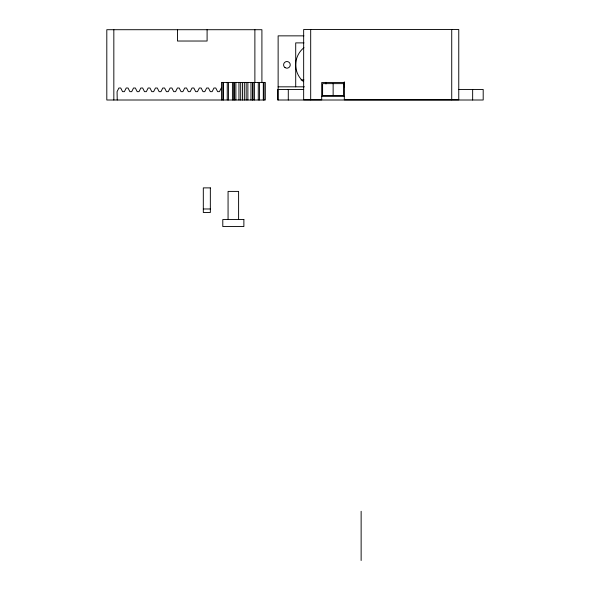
<?xml version="1.0" encoding="UTF-8"?>
<svg xmlns="http://www.w3.org/2000/svg" width="590" height="590" viewBox="0 0 590 590"><rect width="100%" height="100%" fill="white"/><g stroke="black" fill="none" stroke-linecap="round" stroke-linejoin="round"><path stroke-width="0.89" d="M221.265 88.006L219.436 91.657L217.607 91.657L215.778 88.006L213.949 88.006L212.127 91.657L210.298 91.657L208.469 88.006L206.64 88.006L204.811 91.657L202.982 91.657L201.153 88.006L199.332 88.006L197.503 91.657L195.674 91.657L193.844 88.006L192.016 88.006L190.186 91.657L188.365 91.657L186.536 88.006L184.707 88.006L182.878 91.657L181.049 91.657L179.22 88.006L177.391 88.006L175.569 91.657L173.74 91.657L171.911 88.006L170.082 88.006L168.253 91.657L166.424 91.657L164.595 88.006L162.774 88.006L160.945 91.657L159.116 91.657L157.287 88.006L155.458 88.006L153.629 91.657L151.8 91.657L149.978 88.006L148.149 88.006L146.32 91.657L144.491 91.657L142.662 88.006L140.833 88.006L139.011 91.657L137.182 91.657L135.353 88.006L133.524 88.006L131.695 91.657L129.866 91.657L128.037 88.006L126.216 88.006L124.387 91.657L122.558 91.657L120.729 88.006L118.9 88.006L117.071 91.657L117.233 100.005M303.909 35.857L278.133 35.857L278.133 100.005M303.975 42.886L295.708 42.886L295.708 86.826M301.011 79.908L303.909 79.908M344.324 82.534L321.697 82.534L321.697 99.806L303.658 99.806L303.658 29.5L458.762 29.5L458.762 99.806L344.324 99.806L344.272 82.143M278.133 86.826L304.396 86.826M303.717 89.459L277.743 89.459L277.743 100.005L483.195 100.005L483.195 89.459L458.932 89.459M321.749 96.295L344.272 96.295M203.314 208.978L210.342 208.978M472.649 89.459L472.649 100.005M451.726 29.5L451.726 99.806M361.132 511.287L361.132 560.5M344.435 82.04L344.435 86.826M343.557 82.305L343.557 83.972M333.136 83.625L333.136 95.624M325.982 82.305L325.982 83.972M310.687 29.5L310.687 99.806M288.289 89.459L288.289 100.005M264.01 82.43L264.01 100.005M263.31 82.43L263.31 100.005M261.908 82.659L261.908 29.707L106.805 29.707L106.805 100.005L265.308 100.005L265.308 82.43L221.442 82.43L221.442 100.005M259.563 82.43L259.563 100.005M258.272 82.43L258.272 100.005M254.88 29.707L254.88 82.659M254.393 82.43L254.393 100.005M252.948 82.43L252.948 100.005M252.66 82.43L252.66 100.005M250.971 82.43L250.971 100.005M247.881 82.43L247.881 100.005M246.17 82.43L246.17 100.005M244.341 82.43L244.341 100.005M242.512 82.43L242.512 100.005M240.683 82.43L240.683 100.005M238.957 82.43L238.957 100.005M238.603 219.524L238.603 191.403L228.065 191.403L228.065 219.524M235.875 82.43L235.875 100.005M234.186 82.43L234.186 100.005M233.891 82.43L233.891 100.005M232.423 82.43L232.423 100.005M228.544 82.43L228.544 100.005M227.253 82.43L227.253 100.005M223.477 82.43L223.477 100.005M222.777 82.43L222.777 100.005M207.097 29.707L207.097 41.027L177.465 41.027L177.465 29.707M113.833 29.707L113.833 100.005M303.599 81.722A21.978 21.978 0 0 1 303.975 47.679M343.682 83.625L322.59 83.625L322.59 95.624L343.682 95.624L343.682 83.625M210.342 187.886L203.314 187.886L203.314 212.481L210.342 212.496L210.342 187.886M243.877 219.524L222.791 219.524L222.791 226.553L243.877 226.553L243.877 219.524M285 67.585A3.341 3.341 0 0 0 290.251 65.158A3.341 3.341 0 0 0 285.516 61.825A3.341 3.341 0 0 0 285 67.585"/></g></svg>
